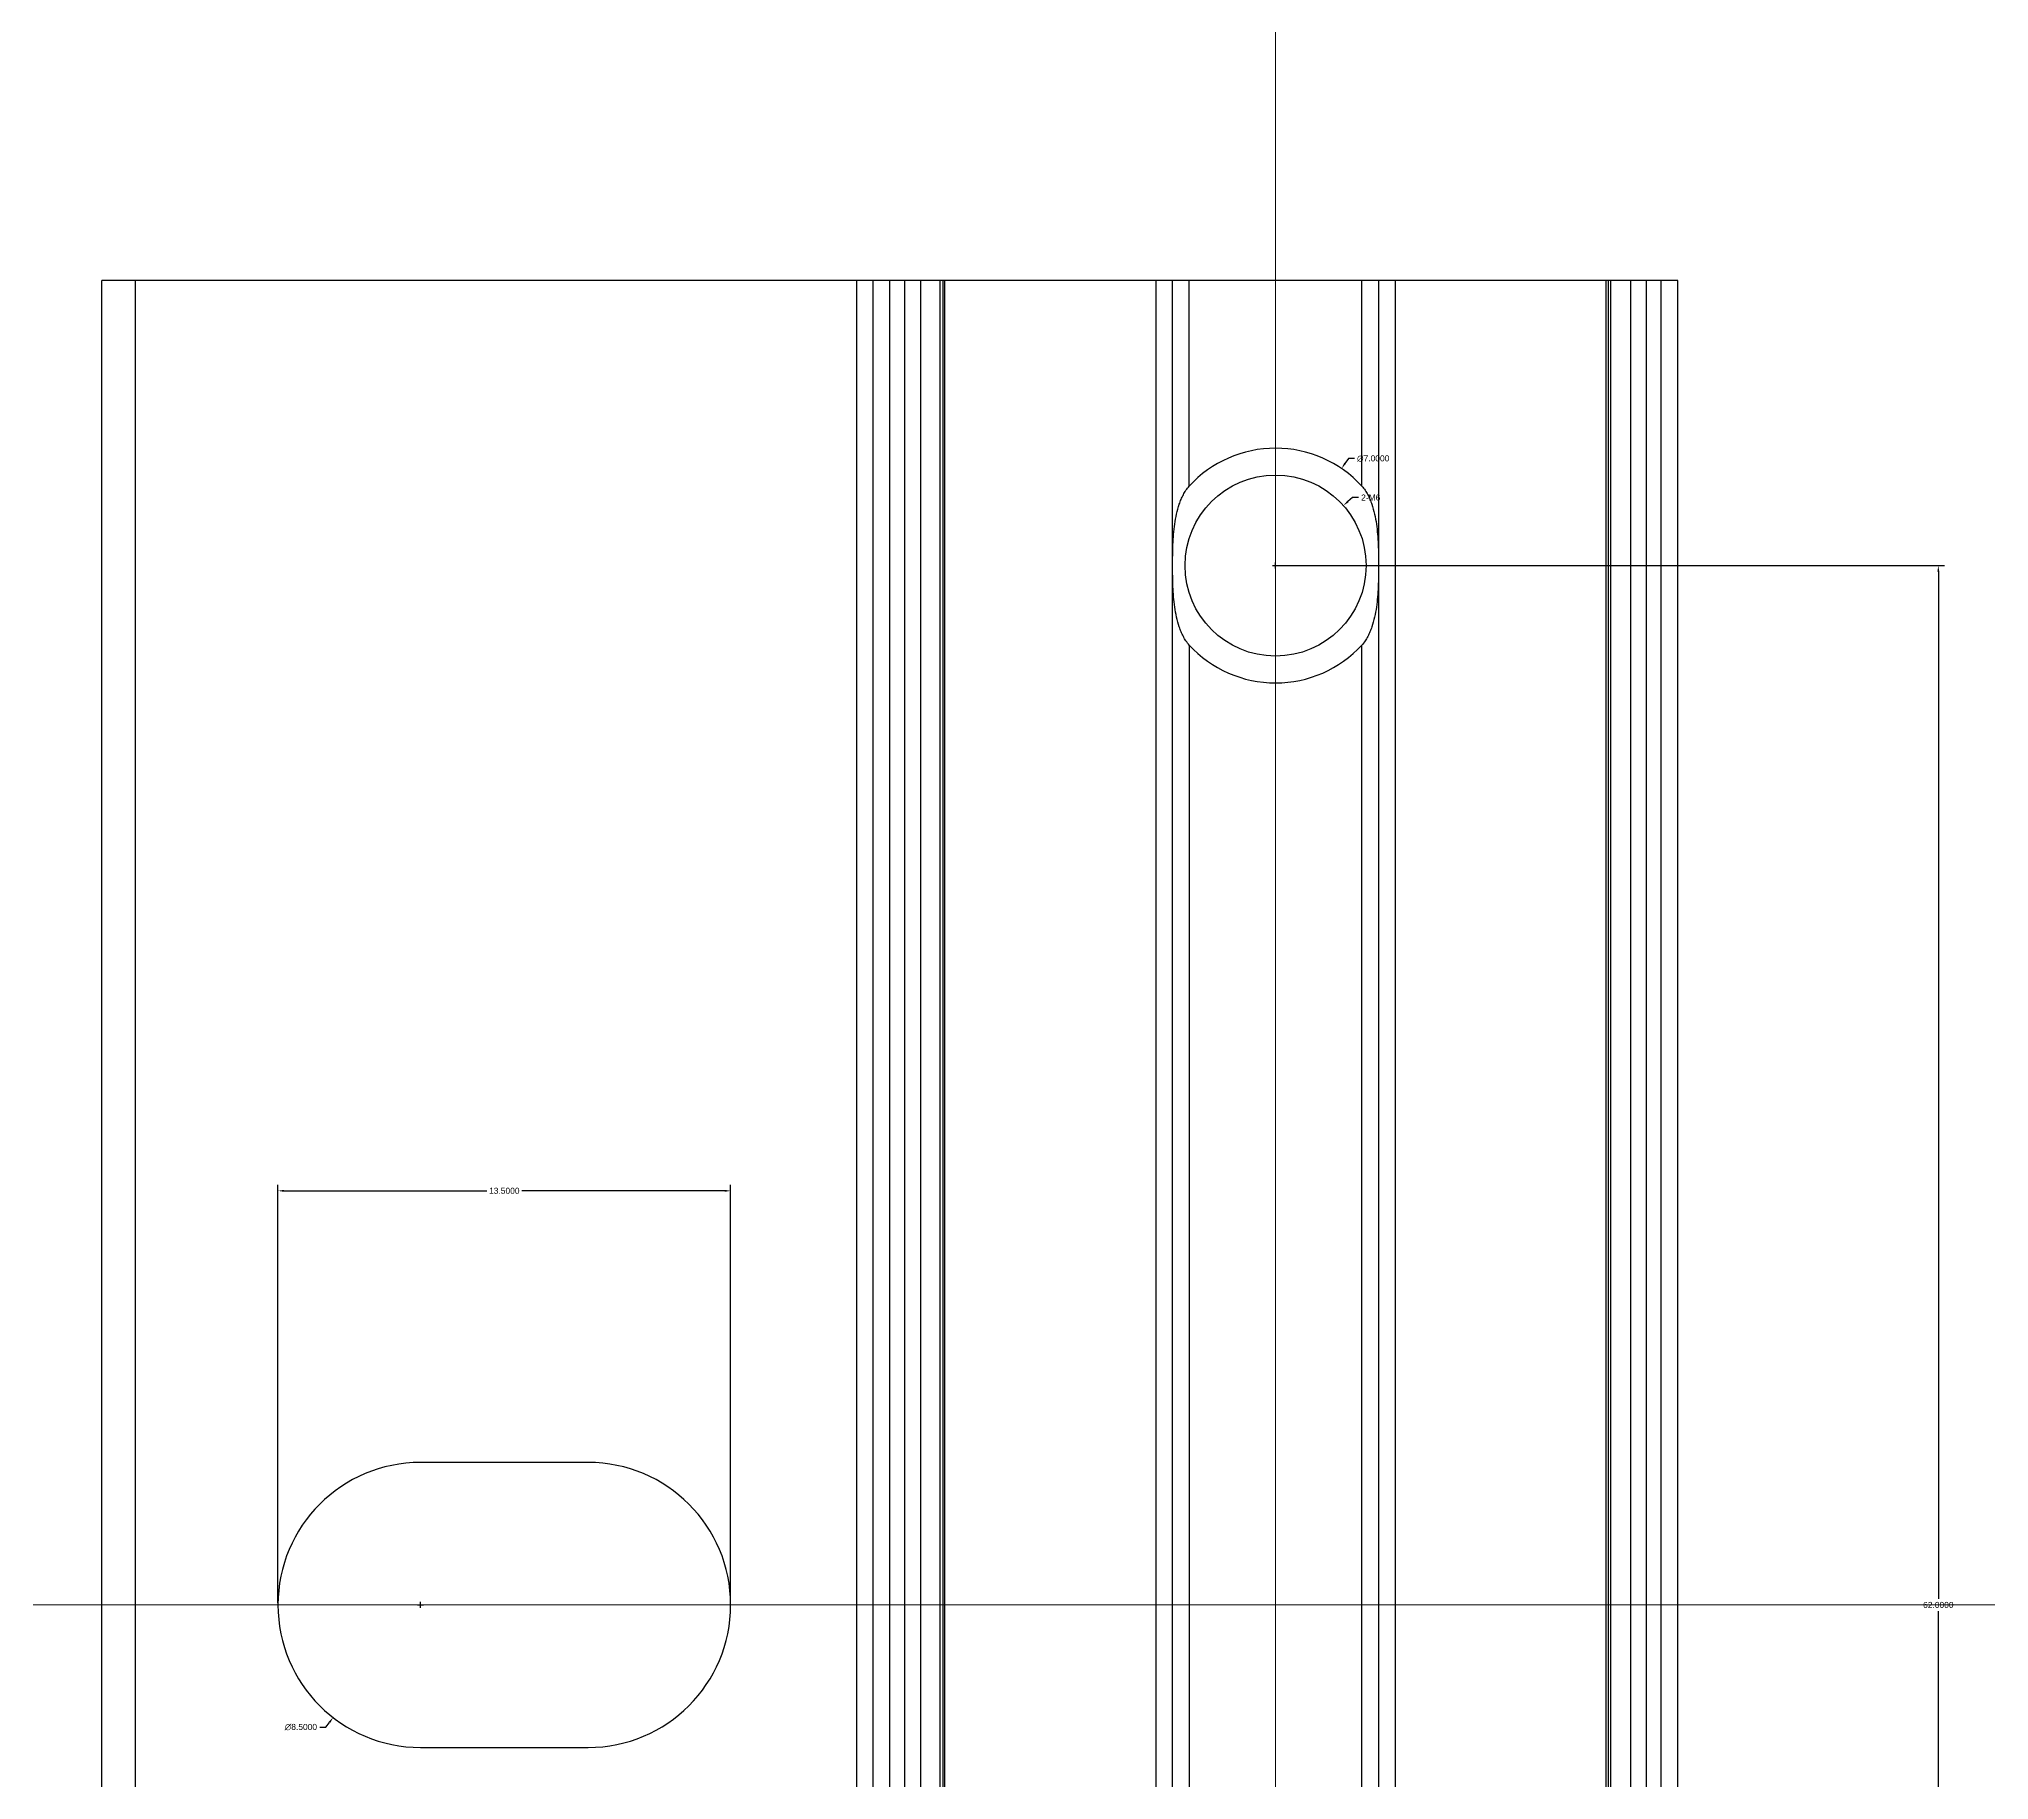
# Model space of a CAD drawing. Header units: millimetres. Extents: x 1927 to 14264, y 1863 to 5555.
# Drawn here: x 5613.7 to 5671.9, y 2015 to 2066.9 of the extents above; entities that cross this region are included whole.
import ezdxf

# ---------------------------------------------------------------- set-up
doc = ezdxf.new("R2010")
doc.units = ezdxf.units.MM
doc.styles.get("Standard").update_dxf_attribs({"font": 'arial.ttf'})
doc.dimstyles.get("Standard").update_dxf_attribs({"dimtxt": 0.18, "dimasz": 0.18, "dimexe": 0.18, "dimexo": 0.0625, "dimgap": 0.09, "dimtad": 0, "dimtih": 1, "dimtoh": 1, "dimdec": 4, "dimzin": 0, "dimdsep": 46, "dimtxsty": 'Standard', "dimcen": 0.09, "dimadec": 0, "dimazin": 0, "dimtfac": 1, "dimtdec": 4, "dimtofl": 0, "dimtmove": 0, "dimatfit": 3, "dimfxl": 1, "dimtolj": 1, "dimtzin": 0, "dimarcsym": 0})

# ---------------------------------------------------------------- blocks, each defined once
blk = doc.blocks.new('*D363')
at = {"color": 0, "lineweight": -2, "transparency": 16777216}
for p, q in [((5620.828, 2020.258), (5620.828, 2032.727)), ((5621.008, 2032.547), (5627.053, 2032.547)), ((5634.148, 2032.547), (5628.103, 2032.547)), ((5634.328, 2020.258), (5634.328, 2032.727))]:
    blk.add_line(p, q, dxfattribs=at)
at = {"color": 0, "transparency": 16777216}
for points in [[(5621.008, 2032.577), (5621.008, 2032.517), (5620.828, 2032.547)], [(5634.148, 2032.577), (5634.148, 2032.517), (5634.328, 2032.547)]]:
    blk.add_solid(points, dxfattribs=at)
at = {"layer": 'Defpoints', "color": 0, "transparency": 16777216}
for p in [(5634.328, 2032.547), (5620.828, 2020.195), (5634.328, 2020.195)]:
    blk.add_point(p, dxfattribs=at)
at = {"color": 0, "lineweight": 5, "transparency": 16777216, "insert": (5627.578, 2032.547), "char_height": 0.18, "attachment_point": 5}
blk.add_mtext('\\A1;13.5000', dxfattribs=at)
blk = doc.blocks.new('*D364')
at = {"color": 0, "lineweight": -2, "transparency": 16777216}
for p, q in [((5625.078, 2020.105), (5625.078, 2020.285)), ((5624.988, 2020.195), (5625.168, 2020.195)), ((5622.073, 2016.552), (5622.253, 2016.552)), ((5622.253, 2016.552), (5622.364, 2016.694))]:
    blk.add_line(p, q, dxfattribs=at)
at = {"color": 0, "transparency": 16777216}
blk.add_solid([(5622.34, 2016.713), (5622.387, 2016.676), (5622.474, 2016.837)], dxfattribs=at)
at = {"layer": 'Defpoints', "color": 0, "transparency": 16777216}
for p in [(5627.682, 2023.554), (5622.474, 2016.837)]:
    blk.add_point(p, dxfattribs=at)
at = {"color": 0, "lineweight": 5, "transparency": 16777216, "insert": (5621.512, 2016.552), "char_height": 0.18, "attachment_point": 5}
blk.add_mtext('\\A1;∅8.5000', dxfattribs=at)
blk = doc.blocks.new('*D365')
at = {"color": 0, "lineweight": -2, "transparency": 16777216}
for p, q in [((5652.869, 2053.224), (5652.734, 2053.104)), ((5653.049, 2053.224), (5652.869, 2053.224)), ((5650.488, 2051.195), (5650.668, 2051.195)), ((5650.578, 2051.105), (5650.578, 2051.285))]:
    blk.add_line(p, q, dxfattribs=at)
at = {"color": 0, "transparency": 16777216}
blk.add_solid([(5652.715, 2053.127), (5652.754, 2053.082), (5652.6, 2052.985)], dxfattribs=at)
at = {"layer": 'Defpoints', "color": 0, "transparency": 16777216}
for p in [(5652.6, 2052.985), (5648.557, 2049.405)]:
    blk.add_point(p, dxfattribs=at)
at = {"color": 0, "lineweight": 5, "transparency": 16777216, "insert": (5653.416, 2053.224), "char_height": 0.18, "attachment_point": 5}
blk.add_mtext('\\A1;2-M6', dxfattribs=at)
blk = doc.blocks.new('*D367')
at = {"color": 0, "lineweight": -2, "transparency": 16777216}
for p, q in [((5650.641, 2051.195), (5670.523, 2051.195)), ((5670.343, 2051.015), (5670.343, 2020.377)), ((5670.343, 1989.375), (5670.343, 2020.013)), ((5650.641, 1989.195), (5670.523, 1989.195))]:
    blk.add_line(p, q, dxfattribs=at)
at = {"color": 0, "transparency": 16777216}
for points in [[(5670.313, 2051.015), (5670.373, 2051.015), (5670.343, 2051.195)], [(5670.313, 1989.375), (5670.373, 1989.375), (5670.343, 1989.195)]]:
    blk.add_solid(points, dxfattribs=at)
at = {"layer": 'Defpoints', "color": 0, "transparency": 16777216}
for p in [(5650.578, 2051.195), (5670.343, 2051.195), (5650.578, 1989.195)]:
    blk.add_point(p, dxfattribs=at)
at = {"color": 0, "lineweight": 5, "transparency": 16777216, "insert": (5670.343, 2020.195), "char_height": 0.18, "attachment_point": 5}
blk.add_mtext('\\A1;62.0000', dxfattribs=at)
blk = doc.blocks.new('*D409')
at = {"color": 0, "lineweight": -2, "transparency": 16777216}
for p, q in [((5652.749, 2054.387), (5652.648, 2054.238)), ((5652.929, 2054.387), (5652.749, 2054.387)), ((5650.488, 2051.195), (5650.668, 2051.195)), ((5650.578, 2051.105), (5650.578, 2051.285))]:
    blk.add_line(p, q, dxfattribs=at)
at = {"color": 0, "transparency": 16777216}
blk.add_solid([(5652.623, 2054.255), (5652.672, 2054.221), (5652.546, 2054.089)], dxfattribs=at)
at = {"layer": 'Defpoints', "color": 0, "transparency": 16777216}
for p in [(5652.546, 2054.089), (5648.61, 2048.301)]:
    blk.add_point(p, dxfattribs=at)
at = {"color": 0, "lineweight": 5, "transparency": 16777216, "insert": (5653.49, 2054.387), "char_height": 0.18, "attachment_point": 5}
blk.add_mtext('\\A1;∅7.0000', dxfattribs=at)

msp = doc.modelspace()

# ---------------------------------------------------------------- linework, layer by layer
at = {"color": 1, "lineweight": 5}
for p, q in [((5650.57818, 1930.85481), (5650.57818, 2070.18092)), ((5554.5392, 2020.19521), (5720.35783, 2020.19521))]:
    msp.add_line(p, q, dxfattribs=at)
at = {"color": 7, "linetype": 'Continuous'}
for p, q in [((5615.57818, 1980.69521), (5615.57818, 2059.69521)), ((5662.57818, 2059.69521), (5615.57818, 2059.69521)), ((5616.57818, 1980.69521), (5616.57818, 2059.69521)), ((5638.07818, 2059.69521), (5638.07818, 1980.69521)), ((5638.57818, 1980.69521), (5638.57818, 2059.69521)), ((5639.07818, 1980.69521), (5639.07818, 2059.69521)), ((5639.52344, 1980.69521), (5639.52344, 2059.69521)), ((5639.99537, 1980.69521), (5639.99537, 2059.69521)), ((5640.57818, 1980.69521), (5640.57818, 2059.69521)), ((5640.65818, 2059.69521), (5640.65818, 1980.69521)), ((5640.71999, 1980.69521), (5640.71999, 2059.69521)), ((5647.00318, 2059.69521), (5647.00318, 1980.69521)), ((5647.50318, 1980.69521), (5647.50318, 2059.69521)), ((5648.00318, 2053.56573), (5648.00318, 2059.69521)), ((5653.15318, 2053.56573), (5653.15318, 2059.69521)), ((5653.65318, 1980.69521), (5653.65318, 2059.69521)), ((5654.15318, 1980.69521), (5654.15318, 2059.69521)), ((5660.43637, 1980.69521), (5660.43637, 2059.69521)), ((5660.49818, 2059.69521), (5660.49818, 1980.69521)), ((5660.57818, 1980.69521), (5660.57818, 2059.69521)), ((5661.161, 2059.69521), (5661.161, 1980.69521)), ((5661.63292, 2059.69521), (5661.63292, 1980.69521)), ((5662.07818, 1980.69521), (5662.07818, 2059.69521)), ((5662.57818, 1980.69521), (5662.57818, 2059.69521)), ((5648.00318, 2048.82469), (5648.00318, 1991.56573)), ((5653.15318, 1991.56573), (5653.15318, 2048.82469)), ((5630.07818, 2024.44521), (5625.07818, 2024.44521)), ((5625.07818, 2015.94521), (5630.07818, 2015.94521))]:
    msp.add_line(p, q, dxfattribs=at)
msp.add_circle((5650.57818, 2051.19521), 2.7, dxfattribs=at)
for centre, radius, start, end in [((5650.57818, 2051.19521), 3.5, 42.6323932, 137.3676068), ((5650.57818, 2051.19521), 3.5, 222.6323932, 317.3676068), ((5625.07818, 2020.19521), 4.25, 90, 270), ((5630.07818, 2020.19521), 4.25, 270, 90)]:
    msp.add_arc(centre, radius, start, end, dxfattribs=at)
for points, knots in [([(5647.50812, 2051.19529), (5647.50812, 2051.29986), (5647.50932, 2051.5083), (5647.51676, 2051.81953), (5647.53444, 2052.12781), (5647.56757, 2052.43253), (5647.62152, 2052.73306), (5647.689, 2052.97862), (5647.76095, 2053.16966), (5647.82597, 2053.30973), (5647.90436, 2053.4442), (5647.9678, 2053.5273), (5648.00318, 2053.56573)], [0, 0, 0, 0, 0.12709195, 0.25331814, 0.37832241, 0.50226591, 0.62561863, 0.74905611, 0.81111149, 0.87355214, 0.93651169, 1, 1, 1, 1]), ([(5653.15318, 2053.56573), (5653.18857, 2053.5273), (5653.25201, 2053.4442), (5653.3304, 2053.30972), (5653.39543, 2053.16963), (5653.46738, 2052.97858), (5653.53486, 2052.733), (5653.58881, 2052.43246), (5653.62194, 2052.12771), (5653.63962, 2051.81941), (5653.64705, 2051.50816), (5653.64825, 2051.29971), (5653.64825, 2051.19513)], [0, 0, 0, 0, 0.06348749, 0.12644658, 0.18888726, 0.2509424, 0.37437958, 0.49773224, 0.6216759, 0.74668054, 0.87290749, 1, 1, 1, 1]), ([(5648.00318, 2048.82469), (5647.9678, 2048.86313), (5647.90435, 2048.94624), (5647.82594, 2049.08073), (5647.76092, 2049.22083), (5647.68898, 2049.41188), (5647.6215, 2049.65746), (5647.56756, 2049.95799), (5647.53443, 2050.26272), (5647.51676, 2050.57102), (5647.5093, 2050.88226), (5647.50812, 2051.09071), (5647.50812, 2051.19529)], [0, 0, 0, 0, 0.06349498, 0.12646854, 0.18890521, 0.25096342, 0.37439636, 0.49774437, 0.62168271, 0.7466819, 0.87290952, 1, 1, 1, 1]), ([(5653.64825, 2051.19513), (5653.64825, 2051.09056), (5653.64705, 2050.88212), (5653.63961, 2050.57089), (5653.62193, 2050.26261), (5653.5888, 2049.95788), (5653.53485, 2049.65736), (5653.46736, 2049.4118), (5653.39542, 2049.22076), (5653.33039, 2049.08069), (5653.252, 2048.94621), (5653.18857, 2048.86312), (5653.15318, 2048.82469)], [0, 0, 0, 0, 0.12709236, 0.25331895, 0.37832331, 0.50226686, 0.6256196, 0.74905691, 0.81111214, 0.87355284, 0.93651209, 1, 1, 1, 1])]:
    msp.add_open_spline(points, degree=3, knots=knots, dxfattribs=at)

# ---------------------------------------------------------------- dimensions: what is measured, and where the dimension line sits
at = {"lineweight": 5}
for p1, p2, picture, middle in [((5648.61001, 2048.30103), (5652.54636, 2054.08939), '*D409', (5653.49004, 2054.38708)), ((5627.68246, 2023.55382), (5622.47391, 2016.8366), '*D364', (5621.51207, 2016.55211))]:
    dim = msp.add_diameter_dim_2p(p1=p1, p2=p2, dimstyle='Standard', dxfattribs=at)
    dim.commit()
    dim.dimension.update_dxf_attribs({"geometry": picture, "text_midpoint": middle})
dim = msp.add_diameter_dim_2p(p1=(5648.5567, 2049.40535), p2=(5652.59967, 2052.98507), text='2-M6', dimstyle='Standard', dxfattribs=at)
dim.commit()
dim.dimension.update_dxf_attribs({"geometry": '*D365', "text_midpoint": (5653.4162, 2053.22371)})
dim = msp.add_linear_dim(base=(5670.34265, 2051.19521), p1=(5650.57818, 1989.19521), p2=(5650.57818, 2051.19521), angle=90, dimstyle='Standard', dxfattribs=at)
dim.commit()
dim.dimension.update_dxf_attribs({"geometry": '*D367', "text_midpoint": (5670.34265, 2020.19521), "dimtype": 160})
dim = msp.add_linear_dim(base=(5634.32818, 2032.54738), p1=(5620.82818, 2020.19521), p2=(5634.32818, 2020.19521), dimstyle='Standard', dxfattribs=at)
dim.commit()
dim.dimension.update_dxf_attribs({"geometry": '*D363', "text_midpoint": (5627.57818, 2032.54738), "dimtype": 160})

doc.saveas('drawing.dxf')
